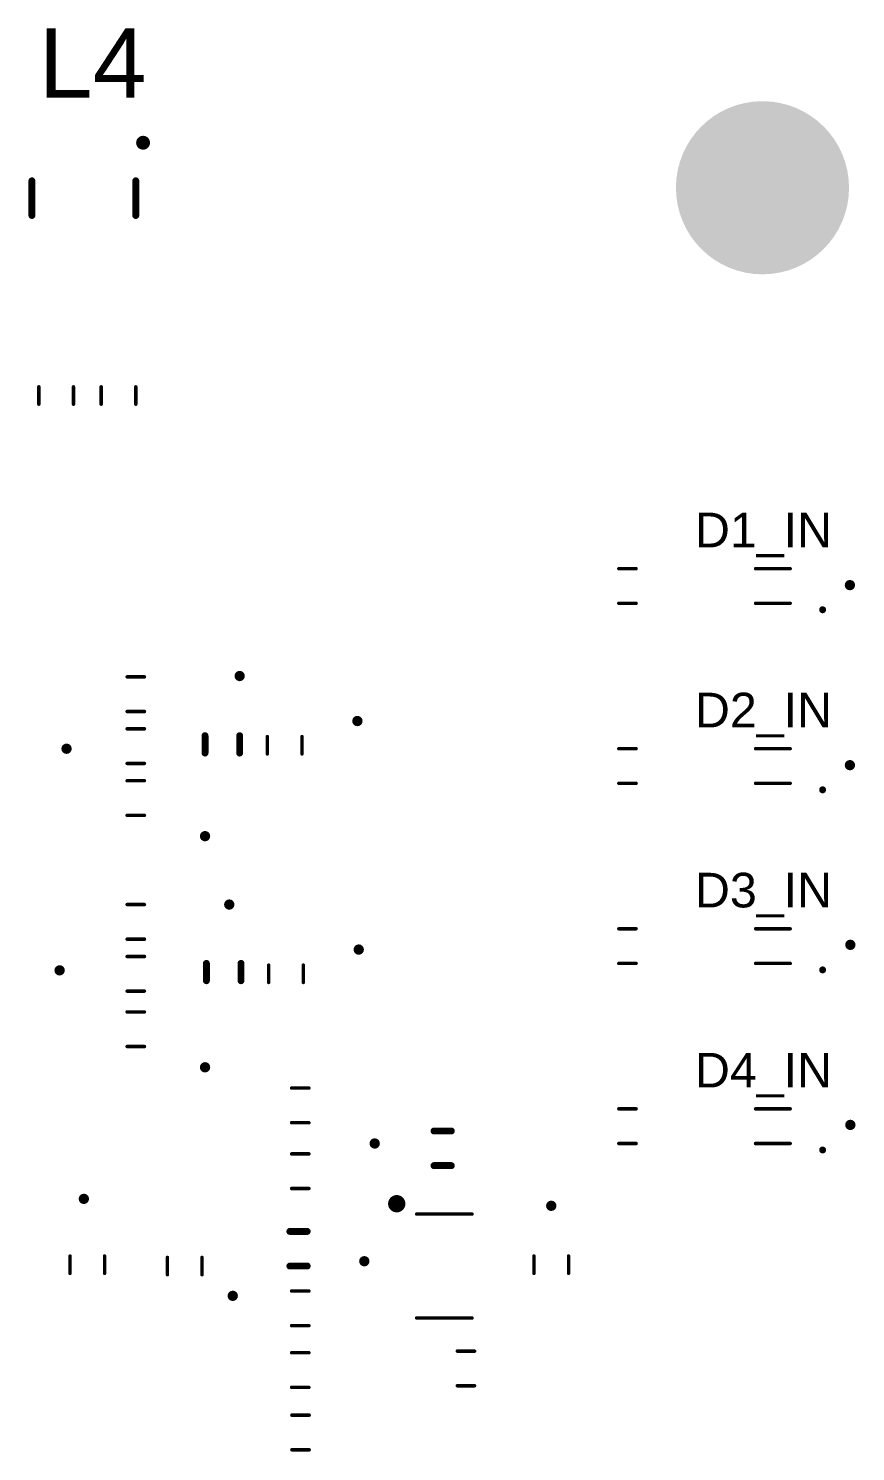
# Model space of a CAD drawing. Header units: inches. Extents: x 1 to 118, y 10 to 101.
# Drawn here: x 93.8 to 117.69, y 58.5 to 99.6 of the extents above; entities that cross this region are included whole.
import ezdxf

# ---------------------------------------------------------------- set-up
doc = ezdxf.new("R2010")
doc.units = ezdxf.units.IN
for name, color, linetype in [('Pad Holes', 156, 'Continuous'), ('Top Overlay', 2, 'Continuous'), ('Via Holes', 16, 'Continuous')]:
    doc.layers.add(name, color=color, linetype=linetype)
doc.styles.add('Arial', font='', dxfattribs={"height": 0.2})
doc.styles.get('Arial').set_extended_font_data('Arial')

# ---------------------------------------------------------------- blocks, each defined once
blk = doc.blocks.new('SOT95P280X145_5N_20')
at = {"layer": 'Top Overlay'}
for points in [[(-1.25, 1.8, 0.25, 0.25, 1), (-1.5, 1.8, 0.25, 0.25, 1)], [(-1.563, 1.8, 0.125, 0.125, 1), (-1.438, 1.8, 0.125, 0.125, 1)], [(-1.312, 1.8, 0.125, 0.125, 1), (-1.188, 1.8, 0.125, 0.125, 1)], [(-0.825, 1.5, 0.05, 0.05, 1), (-0.775, 1.5, 0.05, 0.05, 1)], [(0.775, 1.5, 0.05, 0.05, 1), (0.825, 1.5, 0.05, 0.05, 1)], [(-0.825, -1.5, 0.05, 0.05, 1), (-0.775, -1.5, 0.05, 0.05, 1)], [(0.775, -1.5, 0.05, 0.05, 1), (0.825, -1.5, 0.05, 0.05, 1)]]:
    blk.add_lwpolyline(points, format="xyseb", close=True, dxfattribs=at)
for points in [[(-0.8, 1.5, 0.1, 0.1, 0), (0.8, 1.5, 0.1, 0.1, 0)], [(-0.8, -1.5, 0.1, 0.1, 0), (0.8, -1.5, 0.1, 0.1, 0)]]:
    blk.add_lwpolyline(points, format="xyseb", dxfattribs=at)
blk = doc.blocks.new('RESC1608X06M_58')
at = {"layer": 'Top Overlay'}
for points in [[(0.25, 0.5, 0.1, 0.1, 0), (-0.25, 0.5, 0.1, 0.1, 0)], [(0.25, -0.5, 0.1, 0.1, 0), (-0.25, -0.5, 0.1, 0.1, 0)]]:
    blk.add_lwpolyline(points, format="xyseb", dxfattribs=at)
for points in [[(-0.275, 0.5, 0.05, 0.05, 1), (-0.225, 0.5, 0.05, 0.05, 1)], [(0.225, 0.5, 0.05, 0.05, 1), (0.275, 0.5, 0.05, 0.05, 1)], [(-0.275, -0.5, 0.05, 0.05, 1), (-0.225, -0.5, 0.05, 0.05, 1)], [(0.225, -0.5, 0.05, 0.05, 1), (0.275, -0.5, 0.05, 0.05, 1)]]:
    blk.add_lwpolyline(points, format="xyseb", close=True, dxfattribs=at)
blk = doc.blocks.new('RESC1608X06M_59')
at = {"layer": 'Top Overlay'}
for points in [[(0.25, 0.5, 0.1, 0.1, 0), (-0.25, 0.5, 0.1, 0.1, 0)], [(0.25, -0.5, 0.1, 0.1, 0), (-0.25, -0.5, 0.1, 0.1, 0)]]:
    blk.add_lwpolyline(points, format="xyseb", dxfattribs=at)
for points in [[(-0.275, 0.5, 0.05, 0.05, 1), (-0.225, 0.5, 0.05, 0.05, 1)], [(0.225, 0.5, 0.05, 0.05, 1), (0.275, 0.5, 0.05, 0.05, 1)], [(-0.275, -0.5, 0.05, 0.05, 1), (-0.225, -0.5, 0.05, 0.05, 1)], [(0.225, -0.5, 0.05, 0.05, 1), (0.275, -0.5, 0.05, 0.05, 1)]]:
    blk.add_lwpolyline(points, format="xyseb", close=True, dxfattribs=at)
blk = doc.blocks.new('RESC1608X06M_60')
at = {"layer": 'Top Overlay'}
for points in [[(0.25, 0.5, 0.1, 0.1, 0), (-0.25, 0.5, 0.1, 0.1, 0)], [(0.25, -0.5, 0.1, 0.1, 0), (-0.25, -0.5, 0.1, 0.1, 0)]]:
    blk.add_lwpolyline(points, format="xyseb", dxfattribs=at)
for points in [[(-0.275, 0.5, 0.05, 0.05, 1), (-0.225, 0.5, 0.05, 0.05, 1)], [(0.225, 0.5, 0.05, 0.05, 1), (0.275, 0.5, 0.05, 0.05, 1)], [(-0.275, -0.5, 0.05, 0.05, 1), (-0.225, -0.5, 0.05, 0.05, 1)], [(0.225, -0.5, 0.05, 0.05, 1), (0.275, -0.5, 0.05, 0.05, 1)]]:
    blk.add_lwpolyline(points, format="xyseb", close=True, dxfattribs=at)
blk = doc.blocks.new('RESC1608X06M_61')
at = {"layer": 'Top Overlay'}
for points in [[(0.25, 0.5, 0.1, 0.1, 0), (-0.25, 0.5, 0.1, 0.1, 0)], [(0.25, -0.5, 0.1, 0.1, 0), (-0.25, -0.5, 0.1, 0.1, 0)]]:
    blk.add_lwpolyline(points, format="xyseb", dxfattribs=at)
for points in [[(-0.275, 0.5, 0.05, 0.05, 1), (-0.225, 0.5, 0.05, 0.05, 1)], [(0.225, 0.5, 0.05, 0.05, 1), (0.275, 0.5, 0.05, 0.05, 1)], [(-0.275, -0.5, 0.05, 0.05, 1), (-0.225, -0.5, 0.05, 0.05, 1)], [(0.225, -0.5, 0.05, 0.05, 1), (0.275, -0.5, 0.05, 0.05, 1)]]:
    blk.add_lwpolyline(points, format="xyseb", close=True, dxfattribs=at)
blk = doc.blocks.new('RESC1608X06M_62')
at = {"layer": 'Top Overlay'}
for points in [[(0.25, 0.5, 0.1, 0.1, 0), (-0.25, 0.5, 0.1, 0.1, 0)], [(0.25, -0.5, 0.1, 0.1, 0), (-0.25, -0.5, 0.1, 0.1, 0)]]:
    blk.add_lwpolyline(points, format="xyseb", dxfattribs=at)
for points in [[(-0.275, 0.5, 0.05, 0.05, 1), (-0.225, 0.5, 0.05, 0.05, 1)], [(0.225, 0.5, 0.05, 0.05, 1), (0.275, 0.5, 0.05, 0.05, 1)], [(-0.275, -0.5, 0.05, 0.05, 1), (-0.225, -0.5, 0.05, 0.05, 1)], [(0.225, -0.5, 0.05, 0.05, 1), (0.275, -0.5, 0.05, 0.05, 1)]]:
    blk.add_lwpolyline(points, format="xyseb", close=True, dxfattribs=at)
blk = doc.blocks.new('RESC1608X06M_63')
at = {"layer": 'Top Overlay'}
for points in [[(0.25, 0.5, 0.1, 0.1, 0), (-0.25, 0.5, 0.1, 0.1, 0)], [(0.25, -0.5, 0.1, 0.1, 0), (-0.25, -0.5, 0.1, 0.1, 0)]]:
    blk.add_lwpolyline(points, format="xyseb", dxfattribs=at)
for points in [[(-0.275, 0.5, 0.05, 0.05, 1), (-0.225, 0.5, 0.05, 0.05, 1)], [(0.225, 0.5, 0.05, 0.05, 1), (0.275, 0.5, 0.05, 0.05, 1)], [(-0.275, -0.5, 0.05, 0.05, 1), (-0.225, -0.5, 0.05, 0.05, 1)], [(0.225, -0.5, 0.05, 0.05, 1), (0.275, -0.5, 0.05, 0.05, 1)]]:
    blk.add_lwpolyline(points, format="xyseb", close=True, dxfattribs=at)
blk = doc.blocks.new('RESC1608X06M_110')
at = {"layer": 'Top Overlay'}
for points in [[(0.25, 0.5, 0.1, 0.1, 0), (-0.25, 0.5, 0.1, 0.1, 0)], [(0.25, -0.5, 0.1, 0.1, 0), (-0.25, -0.5, 0.1, 0.1, 0)]]:
    blk.add_lwpolyline(points, format="xyseb", dxfattribs=at)
for points in [[(-0.275, 0.5, 0.05, 0.05, 1), (-0.225, 0.5, 0.05, 0.05, 1)], [(0.225, 0.5, 0.05, 0.05, 1), (0.275, 0.5, 0.05, 0.05, 1)], [(-0.275, -0.5, 0.05, 0.05, 1), (-0.225, -0.5, 0.05, 0.05, 1)], [(0.225, -0.5, 0.05, 0.05, 1), (0.275, -0.5, 0.05, 0.05, 1)]]:
    blk.add_lwpolyline(points, format="xyseb", close=True, dxfattribs=at)
blk = doc.blocks.new('RESC1608X06M_112')
at = {"layer": 'Top Overlay'}
for points in [[(0.25, 0.5, 0.1, 0.1, 0), (-0.25, 0.5, 0.1, 0.1, 0)], [(0.25, -0.5, 0.1, 0.1, 0), (-0.25, -0.5, 0.1, 0.1, 0)]]:
    blk.add_lwpolyline(points, format="xyseb", dxfattribs=at)
for points in [[(-0.275, 0.5, 0.05, 0.05, 1), (-0.225, 0.5, 0.05, 0.05, 1)], [(0.225, 0.5, 0.05, 0.05, 1), (0.275, 0.5, 0.05, 0.05, 1)], [(-0.275, -0.5, 0.05, 0.05, 1), (-0.225, -0.5, 0.05, 0.05, 1)], [(0.225, -0.5, 0.05, 0.05, 1), (0.275, -0.5, 0.05, 0.05, 1)]]:
    blk.add_lwpolyline(points, format="xyseb", close=True, dxfattribs=at)
blk = doc.blocks.new('RESC1608X06M_113')
at = {"layer": 'Top Overlay'}
for points in [[(0.25, 0.5, 0.1, 0.1, 0), (-0.25, 0.5, 0.1, 0.1, 0)], [(0.25, -0.5, 0.1, 0.1, 0), (-0.25, -0.5, 0.1, 0.1, 0)]]:
    blk.add_lwpolyline(points, format="xyseb", dxfattribs=at)
for points in [[(-0.275, 0.5, 0.05, 0.05, 1), (-0.225, 0.5, 0.05, 0.05, 1)], [(0.225, 0.5, 0.05, 0.05, 1), (0.275, 0.5, 0.05, 0.05, 1)], [(-0.275, -0.5, 0.05, 0.05, 1), (-0.225, -0.5, 0.05, 0.05, 1)], [(0.225, -0.5, 0.05, 0.05, 1), (0.275, -0.5, 0.05, 0.05, 1)]]:
    blk.add_lwpolyline(points, format="xyseb", close=True, dxfattribs=at)
blk = doc.blocks.new('RESC1608X06M_116')
at = {"layer": 'Top Overlay'}
for points in [[(-0.25, 0.5, 0.1, 0.1, 0), (0.25, 0.5, 0.1, 0.1, 0)], [(-0.25, -0.5, 0.1, 0.1, 0), (0.25, -0.5, 0.1, 0.1, 0)]]:
    blk.add_lwpolyline(points, format="xyseb", dxfattribs=at)
for points in [[(-0.275, 0.5, 0.05, 0.05, 1), (-0.225, 0.5, 0.05, 0.05, 1)], [(0.225, 0.5, 0.05, 0.05, 1), (0.275, 0.5, 0.05, 0.05, 1)], [(-0.275, -0.5, 0.05, 0.05, 1), (-0.225, -0.5, 0.05, 0.05, 1)], [(0.225, -0.5, 0.05, 0.05, 1), (0.275, -0.5, 0.05, 0.05, 1)]]:
    blk.add_lwpolyline(points, format="xyseb", close=True, dxfattribs=at)
blk = doc.blocks.new('RESC1608X06M_118')
at = {"layer": 'Top Overlay'}
for points in [[(0.25, 0.5, 0.1, 0.1, 0), (-0.25, 0.5, 0.1, 0.1, 0)], [(0.25, -0.5, 0.1, 0.1, 0), (-0.25, -0.5, 0.1, 0.1, 0)]]:
    blk.add_lwpolyline(points, format="xyseb", dxfattribs=at)
for points in [[(-0.275, 0.5, 0.05, 0.05, 1), (-0.225, 0.5, 0.05, 0.05, 1)], [(0.225, 0.5, 0.05, 0.05, 1), (0.275, 0.5, 0.05, 0.05, 1)], [(-0.275, -0.5, 0.05, 0.05, 1), (-0.225, -0.5, 0.05, 0.05, 1)], [(0.225, -0.5, 0.05, 0.05, 1), (0.275, -0.5, 0.05, 0.05, 1)]]:
    blk.add_lwpolyline(points, format="xyseb", close=True, dxfattribs=at)
blk = doc.blocks.new('RESC1608X06M_120')
at = {"layer": 'Top Overlay'}
for points in [[(0.25, 0.5, 0.1, 0.1, 0), (-0.25, 0.5, 0.1, 0.1, 0)], [(0.25, -0.5, 0.1, 0.1, 0), (-0.25, -0.5, 0.1, 0.1, 0)]]:
    blk.add_lwpolyline(points, format="xyseb", dxfattribs=at)
for points in [[(-0.275, 0.5, 0.05, 0.05, 1), (-0.225, 0.5, 0.05, 0.05, 1)], [(0.225, 0.5, 0.05, 0.05, 1), (0.275, 0.5, 0.05, 0.05, 1)], [(-0.275, -0.5, 0.05, 0.05, 1), (-0.225, -0.5, 0.05, 0.05, 1)], [(0.225, -0.5, 0.05, 0.05, 1), (0.275, -0.5, 0.05, 0.05, 1)]]:
    blk.add_lwpolyline(points, format="xyseb", close=True, dxfattribs=at)
blk = doc.blocks.new('RESC1608X06M_121')
at = {"layer": 'Top Overlay'}
for points in [[(0.25, 0.5, 0.1, 0.1, 0), (-0.25, 0.5, 0.1, 0.1, 0)], [(0.25, -0.5, 0.1, 0.1, 0), (-0.25, -0.5, 0.1, 0.1, 0)]]:
    blk.add_lwpolyline(points, format="xyseb", dxfattribs=at)
for points in [[(-0.275, 0.5, 0.05, 0.05, 1), (-0.225, 0.5, 0.05, 0.05, 1)], [(0.225, 0.5, 0.05, 0.05, 1), (0.275, 0.5, 0.05, 0.05, 1)], [(-0.275, -0.5, 0.05, 0.05, 1), (-0.225, -0.5, 0.05, 0.05, 1)], [(0.225, -0.5, 0.05, 0.05, 1), (0.275, -0.5, 0.05, 0.05, 1)]]:
    blk.add_lwpolyline(points, format="xyseb", close=True, dxfattribs=at)
blk = doc.blocks.new('RESC1608X06M_124')
at = {"layer": 'Top Overlay'}
for points in [[(-0.25, 0.5, 0.1, 0.1, 0), (0.25, 0.5, 0.1, 0.1, 0)], [(-0.25, -0.5, 0.1, 0.1, 0), (0.25, -0.5, 0.1, 0.1, 0)]]:
    blk.add_lwpolyline(points, format="xyseb", dxfattribs=at)
for points in [[(-0.275, 0.5, 0.05, 0.05, 1), (-0.225, 0.5, 0.05, 0.05, 1)], [(0.225, 0.5, 0.05, 0.05, 1), (0.275, 0.5, 0.05, 0.05, 1)], [(-0.275, -0.5, 0.05, 0.05, 1), (-0.225, -0.5, 0.05, 0.05, 1)], [(0.225, -0.5, 0.05, 0.05, 1), (0.275, -0.5, 0.05, 0.05, 1)]]:
    blk.add_lwpolyline(points, format="xyseb", close=True, dxfattribs=at)
blk = doc.blocks.new('RESC1608X06M_126')
at = {"layer": 'Top Overlay'}
for points in [[(-0.25, 0.5, 0.1, 0.1, 0), (0.25, 0.5, 0.1, 0.1, 0)], [(-0.25, -0.5, 0.1, 0.1, 0), (0.25, -0.5, 0.1, 0.1, 0)]]:
    blk.add_lwpolyline(points, format="xyseb", dxfattribs=at)
for points in [[(-0.275, 0.5, 0.05, 0.05, 1), (-0.225, 0.5, 0.05, 0.05, 1)], [(0.225, 0.5, 0.05, 0.05, 1), (0.275, 0.5, 0.05, 0.05, 1)], [(-0.275, -0.5, 0.05, 0.05, 1), (-0.225, -0.5, 0.05, 0.05, 1)], [(0.225, -0.5, 0.05, 0.05, 1), (0.275, -0.5, 0.05, 0.05, 1)]]:
    blk.add_lwpolyline(points, format="xyseb", close=True, dxfattribs=at)
blk = doc.blocks.new('RESC1608X06M_128')
at = {"layer": 'Top Overlay'}
for points in [[(-0.25, 0.5, 0.1, 0.1, 0), (0.25, 0.5, 0.1, 0.1, 0)], [(-0.25, -0.5, 0.1, 0.1, 0), (0.25, -0.5, 0.1, 0.1, 0)]]:
    blk.add_lwpolyline(points, format="xyseb", dxfattribs=at)
for points in [[(-0.275, 0.5, 0.05, 0.05, 1), (-0.225, 0.5, 0.05, 0.05, 1)], [(0.225, 0.5, 0.05, 0.05, 1), (0.275, 0.5, 0.05, 0.05, 1)], [(-0.275, -0.5, 0.05, 0.05, 1), (-0.225, -0.5, 0.05, 0.05, 1)], [(0.225, -0.5, 0.05, 0.05, 1), (0.275, -0.5, 0.05, 0.05, 1)]]:
    blk.add_lwpolyline(points, format="xyseb", close=True, dxfattribs=at)
blk = doc.blocks.new('RESC1608X06M_130')
at = {"layer": 'Top Overlay'}
for points in [[(-0.25, 0.5, 0.1, 0.1, 0), (0.25, 0.5, 0.1, 0.1, 0)], [(-0.25, -0.5, 0.1, 0.1, 0), (0.25, -0.5, 0.1, 0.1, 0)]]:
    blk.add_lwpolyline(points, format="xyseb", dxfattribs=at)
for points in [[(-0.275, 0.5, 0.05, 0.05, 1), (-0.225, 0.5, 0.05, 0.05, 1)], [(0.225, 0.5, 0.05, 0.05, 1), (0.275, 0.5, 0.05, 0.05, 1)], [(-0.275, -0.5, 0.05, 0.05, 1), (-0.225, -0.5, 0.05, 0.05, 1)], [(0.225, -0.5, 0.05, 0.05, 1), (0.275, -0.5, 0.05, 0.05, 1)]]:
    blk.add_lwpolyline(points, format="xyseb", close=True, dxfattribs=at)
blk = doc.blocks.new('RESC1608X06M_132')
at = {"layer": 'Top Overlay'}
for points in [[(0.25, 0.5, 0.1, 0.1, 0), (-0.25, 0.5, 0.1, 0.1, 0)], [(0.25, -0.5, 0.1, 0.1, 0), (-0.25, -0.5, 0.1, 0.1, 0)]]:
    blk.add_lwpolyline(points, format="xyseb", dxfattribs=at)
for points in [[(-0.275, 0.5, 0.05, 0.05, 1), (-0.225, 0.5, 0.05, 0.05, 1)], [(0.225, 0.5, 0.05, 0.05, 1), (0.275, 0.5, 0.05, 0.05, 1)], [(-0.275, -0.5, 0.05, 0.05, 1), (-0.225, -0.5, 0.05, 0.05, 1)], [(0.225, -0.5, 0.05, 0.05, 1), (0.275, -0.5, 0.05, 0.05, 1)]]:
    blk.add_lwpolyline(points, format="xyseb", close=True, dxfattribs=at)
blk = doc.blocks.new('RESC1608X06M_134')
at = {"layer": 'Top Overlay'}
for points in [[(-0.25, 0.5, 0.1, 0.1, 0), (0.25, 0.5, 0.1, 0.1, 0)], [(-0.25, -0.5, 0.1, 0.1, 0), (0.25, -0.5, 0.1, 0.1, 0)]]:
    blk.add_lwpolyline(points, format="xyseb", dxfattribs=at)
for points in [[(-0.275, 0.5, 0.05, 0.05, 1), (-0.225, 0.5, 0.05, 0.05, 1)], [(0.225, 0.5, 0.05, 0.05, 1), (0.275, 0.5, 0.05, 0.05, 1)], [(-0.275, -0.5, 0.05, 0.05, 1), (-0.225, -0.5, 0.05, 0.05, 1)], [(0.225, -0.5, 0.05, 0.05, 1), (0.275, -0.5, 0.05, 0.05, 1)]]:
    blk.add_lwpolyline(points, format="xyseb", close=True, dxfattribs=at)
blk = doc.blocks.new('RESC1608X06M_136')
at = {"layer": 'Top Overlay'}
for points in [[(-0.25, 0.5, 0.1, 0.1, 0), (0.25, 0.5, 0.1, 0.1, 0)], [(-0.25, -0.5, 0.1, 0.1, 0), (0.25, -0.5, 0.1, 0.1, 0)]]:
    blk.add_lwpolyline(points, format="xyseb", dxfattribs=at)
for points in [[(-0.275, 0.5, 0.05, 0.05, 1), (-0.225, 0.5, 0.05, 0.05, 1)], [(0.225, 0.5, 0.05, 0.05, 1), (0.275, 0.5, 0.05, 0.05, 1)], [(-0.275, -0.5, 0.05, 0.05, 1), (-0.225, -0.5, 0.05, 0.05, 1)], [(0.225, -0.5, 0.05, 0.05, 1), (0.275, -0.5, 0.05, 0.05, 1)]]:
    blk.add_lwpolyline(points, format="xyseb", close=True, dxfattribs=at)
blk = doc.blocks.new('RESC1608X06M_137')
at = {"layer": 'Top Overlay'}
for points in [[(-0.25, 0.5, 0.1, 0.1, 0), (0.25, 0.5, 0.1, 0.1, 0)], [(-0.25, -0.5, 0.1, 0.1, 0), (0.25, -0.5, 0.1, 0.1, 0)]]:
    blk.add_lwpolyline(points, format="xyseb", dxfattribs=at)
for points in [[(-0.275, 0.5, 0.05, 0.05, 1), (-0.225, 0.5, 0.05, 0.05, 1)], [(0.225, 0.5, 0.05, 0.05, 1), (0.275, 0.5, 0.05, 0.05, 1)], [(-0.275, -0.5, 0.05, 0.05, 1), (-0.225, -0.5, 0.05, 0.05, 1)], [(0.225, -0.5, 0.05, 0.05, 1), (0.275, -0.5, 0.05, 0.05, 1)]]:
    blk.add_lwpolyline(points, format="xyseb", close=True, dxfattribs=at)
blk = doc.blocks.new('RESC1608X06M_140')
at = {"layer": 'Top Overlay'}
for points in [[(-0.25, 0.5, 0.1, 0.1, 0), (0.25, 0.5, 0.1, 0.1, 0)], [(-0.25, -0.5, 0.1, 0.1, 0), (0.25, -0.5, 0.1, 0.1, 0)]]:
    blk.add_lwpolyline(points, format="xyseb", dxfattribs=at)
for points in [[(-0.275, 0.5, 0.05, 0.05, 1), (-0.225, 0.5, 0.05, 0.05, 1)], [(0.225, 0.5, 0.05, 0.05, 1), (0.275, 0.5, 0.05, 0.05, 1)], [(-0.275, -0.5, 0.05, 0.05, 1), (-0.225, -0.5, 0.05, 0.05, 1)], [(0.225, -0.5, 0.05, 0.05, 1), (0.275, -0.5, 0.05, 0.05, 1)]]:
    blk.add_lwpolyline(points, format="xyseb", close=True, dxfattribs=at)
blk = doc.blocks.new('RESC1608X06M_150')
at = {"layer": 'Top Overlay'}
for points in [[(-0.25, 0.5, 0.1, 0.1, 0), (0.25, 0.5, 0.1, 0.1, 0)], [(-0.25, -0.5, 0.1, 0.1, 0), (0.25, -0.5, 0.1, 0.1, 0)]]:
    blk.add_lwpolyline(points, format="xyseb", dxfattribs=at)
for points in [[(-0.275, 0.5, 0.05, 0.05, 1), (-0.225, 0.5, 0.05, 0.05, 1)], [(0.225, 0.5, 0.05, 0.05, 1), (0.275, 0.5, 0.05, 0.05, 1)], [(-0.275, -0.5, 0.05, 0.05, 1), (-0.225, -0.5, 0.05, 0.05, 1)], [(0.225, -0.5, 0.05, 0.05, 1), (0.275, -0.5, 0.05, 0.05, 1)]]:
    blk.add_lwpolyline(points, format="xyseb", close=True, dxfattribs=at)
blk = doc.blocks.new('LED0603_208')
at = {"layer": 'Top Overlay'}
for points in [[(-1.387, 0.687, 0.1, 0.1, 1), (-1.487, 0.687, 0.1, 0.1, 1)], [(-1.512, 0.687, 0.05, 0.05, 1), (-1.462, 0.687, 0.05, 0.05, 1)], [(-1.412, 0.687, 0.05, 0.05, 1), (-1.362, 0.687, 0.05, 0.05, 1)], [(-0.525, 0.5, 0.05, 0.05, 1), (-0.475, 0.5, 0.05, 0.05, 1)], [(0.475, 0.5, 0.05, 0.05, 1), (0.525, 0.5, 0.05, 0.05, 1)], [(-0.525, -0.5, 0.05, 0.05, 1), (-0.475, -0.5, 0.05, 0.05, 1)], [(0.475, -0.5, 0.05, 0.05, 1), (0.525, -0.5, 0.05, 0.05, 1)]]:
    blk.add_lwpolyline(points, format="xyseb", close=True, dxfattribs=at)
for points in [[(0.5, 0.5, 0.1, 0.1, 0), (-0.5, 0.5, 0.1, 0.1, 0)], [(0.5, -0.5, 0.1, 0.1, 0), (-0.5, -0.5, 0.1, 0.1, 0)]]:
    blk.add_lwpolyline(points, format="xyseb", dxfattribs=at)
blk = doc.blocks.new('LED0603_209')
at = {"layer": 'Top Overlay'}
for points in [[(-1.387, 0.687, 0.1, 0.1, 1), (-1.487, 0.687, 0.1, 0.1, 1)], [(-1.512, 0.687, 0.05, 0.05, 1), (-1.462, 0.687, 0.05, 0.05, 1)], [(-1.412, 0.687, 0.05, 0.05, 1), (-1.362, 0.687, 0.05, 0.05, 1)], [(-0.525, 0.5, 0.05, 0.05, 1), (-0.475, 0.5, 0.05, 0.05, 1)], [(0.475, 0.5, 0.05, 0.05, 1), (0.525, 0.5, 0.05, 0.05, 1)], [(-0.525, -0.5, 0.05, 0.05, 1), (-0.475, -0.5, 0.05, 0.05, 1)], [(0.475, -0.5, 0.05, 0.05, 1), (0.525, -0.5, 0.05, 0.05, 1)]]:
    blk.add_lwpolyline(points, format="xyseb", close=True, dxfattribs=at)
for points in [[(0.5, 0.5, 0.1, 0.1, 0), (-0.5, 0.5, 0.1, 0.1, 0)], [(0.5, -0.5, 0.1, 0.1, 0), (-0.5, -0.5, 0.1, 0.1, 0)]]:
    blk.add_lwpolyline(points, format="xyseb", dxfattribs=at)
blk = doc.blocks.new('LED0603_210')
at = {"layer": 'Top Overlay'}
for points in [[(-1.387, 0.687, 0.1, 0.1, 1), (-1.487, 0.687, 0.1, 0.1, 1)], [(-1.512, 0.687, 0.05, 0.05, 1), (-1.462, 0.687, 0.05, 0.05, 1)], [(-1.412, 0.687, 0.05, 0.05, 1), (-1.362, 0.687, 0.05, 0.05, 1)], [(-0.525, 0.5, 0.05, 0.05, 1), (-0.475, 0.5, 0.05, 0.05, 1)], [(0.475, 0.5, 0.05, 0.05, 1), (0.525, 0.5, 0.05, 0.05, 1)], [(-0.525, -0.5, 0.05, 0.05, 1), (-0.475, -0.5, 0.05, 0.05, 1)], [(0.475, -0.5, 0.05, 0.05, 1), (0.525, -0.5, 0.05, 0.05, 1)]]:
    blk.add_lwpolyline(points, format="xyseb", close=True, dxfattribs=at)
for points in [[(0.5, 0.5, 0.1, 0.1, 0), (-0.5, 0.5, 0.1, 0.1, 0)], [(0.5, -0.5, 0.1, 0.1, 0), (-0.5, -0.5, 0.1, 0.1, 0)]]:
    blk.add_lwpolyline(points, format="xyseb", dxfattribs=at)
blk = doc.blocks.new('LED0603_211')
at = {"layer": 'Top Overlay'}
for points in [[(-1.387, 0.687, 0.1, 0.1, 1), (-1.487, 0.687, 0.1, 0.1, 1)], [(-1.512, 0.687, 0.05, 0.05, 1), (-1.462, 0.687, 0.05, 0.05, 1)], [(-1.412, 0.687, 0.05, 0.05, 1), (-1.362, 0.687, 0.05, 0.05, 1)], [(-0.525, 0.5, 0.05, 0.05, 1), (-0.475, 0.5, 0.05, 0.05, 1)], [(0.475, 0.5, 0.05, 0.05, 1), (0.525, 0.5, 0.05, 0.05, 1)], [(-0.525, -0.5, 0.05, 0.05, 1), (-0.475, -0.5, 0.05, 0.05, 1)], [(0.475, -0.5, 0.05, 0.05, 1), (0.525, -0.5, 0.05, 0.05, 1)]]:
    blk.add_lwpolyline(points, format="xyseb", close=True, dxfattribs=at)
for points in [[(0.5, 0.5, 0.1, 0.1, 0), (-0.5, 0.5, 0.1, 0.1, 0)], [(0.5, -0.5, 0.1, 0.1, 0), (-0.5, -0.5, 0.1, 0.1, 0)]]:
    blk.add_lwpolyline(points, format="xyseb", dxfattribs=at)
blk = doc.blocks.new('WURTH_SBTW_3528_212')
at = {"layer": 'Top Overlay'}
for points in [[(-1.5, 1.71, 0.2, 0.2, 1), (-1.7, 1.71, 0.2, 0.2, 1)], [(-1.75, 1.71, 0.1, 0.1, 1), (-1.65, 1.71, 0.1, 0.1, 1)], [(-1.55, 1.71, 0.1, 0.1, 1), (-1.45, 1.71, 0.1, 0.1, 1)], [(-0.55, 1.5, 0.1, 0.1, 1), (-0.45, 1.5, 0.1, 0.1, 1)], [(0.45, 1.5, 0.1, 0.1, 1), (0.55, 1.5, 0.1, 0.1, 1)], [(-0.55, -1.5, 0.1, 0.1, 1), (-0.45, -1.5, 0.1, 0.1, 1)], [(0.45, -1.5, 0.1, 0.1, 1), (0.55, -1.5, 0.1, 0.1, 1)]]:
    blk.add_lwpolyline(points, format="xyseb", close=True, dxfattribs=at)
for points in [[(0.5, 1.5, 0.2, 0.2, 0), (-0.5, 1.5, 0.2, 0.2, 0)], [(0.5, -1.5, 0.2, 0.2, 0), (-0.5, -1.5, 0.2, 0.2, 0)]]:
    blk.add_lwpolyline(points, format="xyseb", dxfattribs=at)
blk = doc.blocks.new('CAPC1608X09M_258')
at = {"layer": 'Top Overlay'}
for points in [[(-0.2, 0.5, 0.2, 0.2, 0), (0.3, 0.5, 0.2, 0.2, 0)], [(-0.2, -0.5, 0.2, 0.2, 0), (0.3, -0.5, 0.2, 0.2, 0)]]:
    blk.add_lwpolyline(points, format="xyseb", dxfattribs=at)
for points in [[(-0.25, 0.5, 0.1, 0.1, 1), (-0.15, 0.5, 0.1, 0.1, 1)], [(0.25, 0.5, 0.1, 0.1, 1), (0.35, 0.5, 0.1, 0.1, 1)], [(-0.25, -0.5, 0.1, 0.1, 1), (-0.15, -0.5, 0.1, 0.1, 1)], [(0.25, -0.5, 0.1, 0.1, 1), (0.35, -0.5, 0.1, 0.1, 1)]]:
    blk.add_lwpolyline(points, format="xyseb", close=True, dxfattribs=at)
blk = doc.blocks.new('CAPC1608X09M_260')
at = {"layer": 'Top Overlay'}
for points in [[(-0.2, 0.5, 0.2, 0.2, 0), (0.3, 0.5, 0.2, 0.2, 0)], [(-0.2, -0.5, 0.2, 0.2, 0), (0.3, -0.5, 0.2, 0.2, 0)]]:
    blk.add_lwpolyline(points, format="xyseb", dxfattribs=at)
for points in [[(-0.25, 0.5, 0.1, 0.1, 1), (-0.15, 0.5, 0.1, 0.1, 1)], [(0.25, 0.5, 0.1, 0.1, 1), (0.35, 0.5, 0.1, 0.1, 1)], [(-0.25, -0.5, 0.1, 0.1, 1), (-0.15, -0.5, 0.1, 0.1, 1)], [(0.25, -0.5, 0.1, 0.1, 1), (0.35, -0.5, 0.1, 0.1, 1)]]:
    blk.add_lwpolyline(points, format="xyseb", close=True, dxfattribs=at)
blk = doc.blocks.new('CAPC1608X09M_262')
at = {"layer": 'Top Overlay'}
for points in [[(0.3, 0.5, 0.2, 0.2, 0), (-0.2, 0.5, 0.2, 0.2, 0)], [(0.3, -0.5, 0.2, 0.2, 0), (-0.2, -0.5, 0.2, 0.2, 0)]]:
    blk.add_lwpolyline(points, format="xyseb", dxfattribs=at)
for points in [[(-0.25, 0.5, 0.1, 0.1, 1), (-0.15, 0.5, 0.1, 0.1, 1)], [(0.25, 0.5, 0.1, 0.1, 1), (0.35, 0.5, 0.1, 0.1, 1)], [(-0.25, -0.5, 0.1, 0.1, 1), (-0.15, -0.5, 0.1, 0.1, 1)], [(0.25, -0.5, 0.1, 0.1, 1), (0.35, -0.5, 0.1, 0.1, 1)]]:
    blk.add_lwpolyline(points, format="xyseb", close=True, dxfattribs=at)
blk = doc.blocks.new('CAPC1608X09M_264')
at = {"layer": 'Top Overlay'}
for points in [[(0.3, 0.5, 0.2, 0.2, 0), (-0.2, 0.5, 0.2, 0.2, 0)], [(0.3, -0.5, 0.2, 0.2, 0), (-0.2, -0.5, 0.2, 0.2, 0)]]:
    blk.add_lwpolyline(points, format="xyseb", dxfattribs=at)
for points in [[(-0.25, 0.5, 0.1, 0.1, 1), (-0.15, 0.5, 0.1, 0.1, 1)], [(0.25, 0.5, 0.1, 0.1, 1), (0.35, 0.5, 0.1, 0.1, 1)], [(-0.25, -0.5, 0.1, 0.1, 1), (-0.15, -0.5, 0.1, 0.1, 1)], [(0.25, -0.5, 0.1, 0.1, 1), (0.35, -0.5, 0.1, 0.1, 1)]]:
    blk.add_lwpolyline(points, format="xyseb", close=True, dxfattribs=at)

msp = doc.modelspace()

# ---------------------------------------------------------------- hatches: boundary and pattern name
at = {"layer": 'Pad Holes'}
h = msp.add_hatch(color=7, dxfattribs=at)
edge = h.paths.add_edge_path()
edge.add_arc((115, 95), 2.5, 0, 360)
at = {"layer": 'Via Holes'}
h = msp.add_hatch(color=7, dxfattribs=at)
edge = h.paths.add_edge_path()
edge.add_arc((117.525, 83.525), 0.15, 0, 360)
h = msp.add_hatch(color=7, dxfattribs=at)
edge = h.paths.add_edge_path()
edge.add_arc((99.9, 80.9), 0.15, 0, 360)
h = msp.add_hatch(color=7, dxfattribs=at)
edge = h.paths.add_edge_path()
edge.add_arc((103.3, 79.6), 0.15, 0, 360)
h = msp.add_hatch(color=7, dxfattribs=at)
edge = h.paths.add_edge_path()
edge.add_arc((94.9, 78.8), 0.15, 0, 360)
h = msp.add_hatch(color=7, dxfattribs=at)
edge = h.paths.add_edge_path()
edge.add_arc((117.525, 78.325), 0.15, 0, 360)
h = msp.add_hatch(color=7, dxfattribs=at)
edge = h.paths.add_edge_path()
edge.add_arc((98.9, 76.275), 0.15, 0, 360)
h = msp.add_hatch(color=7, dxfattribs=at)
edge = h.paths.add_edge_path()
edge.add_arc((99.6, 74.3), 0.15, 0, 360)
h = msp.add_hatch(color=7, dxfattribs=at)
edge = h.paths.add_edge_path()
edge.add_arc((117.538, 73.137), 0.15, 0, 360)
h = msp.add_hatch(color=7, dxfattribs=at)
edge = h.paths.add_edge_path()
edge.add_arc((103.339, 73), 0.15, 0, 360)
h = msp.add_hatch(color=7, dxfattribs=at)
edge = h.paths.add_edge_path()
edge.add_arc((94.7, 72.4), 0.15, 0, 360)
h = msp.add_hatch(color=7, dxfattribs=at)
edge = h.paths.add_edge_path()
edge.add_arc((98.9, 69.6), 0.15, 0, 360)
h = msp.add_hatch(color=7, dxfattribs=at)
edge = h.paths.add_edge_path()
edge.add_arc((117.538, 67.937), 0.15, 0, 360)
h = msp.add_hatch(color=7, dxfattribs=at)
edge = h.paths.add_edge_path()
edge.add_arc((103.8, 67.4), 0.15, 0, 360)
h = msp.add_hatch(color=7, dxfattribs=at)
edge = h.paths.add_edge_path()
edge.add_arc((95.4, 65.8), 0.15, 0, 360)
h = msp.add_hatch(color=7, dxfattribs=at)
edge = h.paths.add_edge_path()
edge.add_arc((108.9, 65.6), 0.15, 0, 360)
h = msp.add_hatch(color=7, dxfattribs=at)
edge = h.paths.add_edge_path()
edge.add_arc((103.5, 64), 0.15, 0, 360)
h = msp.add_hatch(color=7, dxfattribs=at)
edge = h.paths.add_edge_path()
edge.add_arc((99.7, 63), 0.15, 0, 360)

# ---------------------------------------------------------------- block references
for name, p, rotation in [('WURTH_SBTW_3528_212', (95.4, 94.7), 270), ('RESC1608X06M_63', (94.6, 89), 270), ('RESC1608X06M_62', (96.4, 89), 270), ('RESC1608X06M_61', (111.1, 83.5), 180), ('LED0603_211', (115.3, 83.5), 180), ('RESC1608X06M_118', (96.9, 80.375), 180), ('RESC1608X06M_120', (96.9, 78.875), 180), ('CAPC1608X09M_260', (99.4, 78.875), 90), ('RESC1608X06M_121', (101.2, 78.9), 270), ('RESC1608X06M_60', (111.1, 78.3), 180), ('LED0603_210', (115.3, 78.3), 180), ('RESC1608X06M_110', (96.9, 73.8), 180), ('RESC1608X06M_59', (111.1, 73.1), 180), ('LED0603_209', (115.3, 73.1), 180), ('RESC1608X06M_112', (96.9, 72.3), 180), ('CAPC1608X09M_258', (99.439, 72.3), 90), ('RESC1608X06M_113', (101.239, 72.3), 270), ('RESC1608X06M_58', (111.1, 67.9), 180), ('LED0603_208', (115.3, 67.9), 180), ('CAPC1608X09M_262', (105.812, 67.261), 180), ('RESC1608X06M_132', (101.65, 66.6), 180), ('CAPC1608X09M_264', (101.65, 64.361), 180), ('RESC1608X06M_150', (95.5, 63.9), 90), ('RESC1608X06M_126', (98.312, 63.861), 90), ('RESC1608X06M_134', (108.9, 63.9), 90)]:
    msp.add_blockref(name, p, dxfattribs=dict(rotation=rotation))
for name, p in [('RESC1608X06M_124', (96.9, 77.375)), ('RESC1608X06M_116', (96.9, 70.7)), ('RESC1608X06M_136', (101.65, 68.5)), ('SOT95P280X145_5N_20', (105.812, 63.861)), ('RESC1608X06M_128', (101.65, 62.639)), ('RESC1608X06M_130', (101.65, 60.857)), ('RESC1608X06M_140', (106.435, 60.903)), ('RESC1608X06M_137', (101.658, 59.054))]:
    msp.add_blockref(name, p)

# ---------------------------------------------------------------- texts
at = {"layer": 'Top Overlay', "style": 'Arial'}
msp.add_text('L4', height=2, dxfattribs=at).set_placement((94.1, 97.6))
for s, p in [('D1_IN', (113.05, 84.617)), ('D2_IN', (113.05, 79.417)), ('D3_IN', (113.05, 74.217)), ('D4_IN', (113.05, 69.017))]:
    msp.add_text(s, height=1, rotation=360, dxfattribs=at).set_placement(p)

doc.saveas('drawing.dxf')
